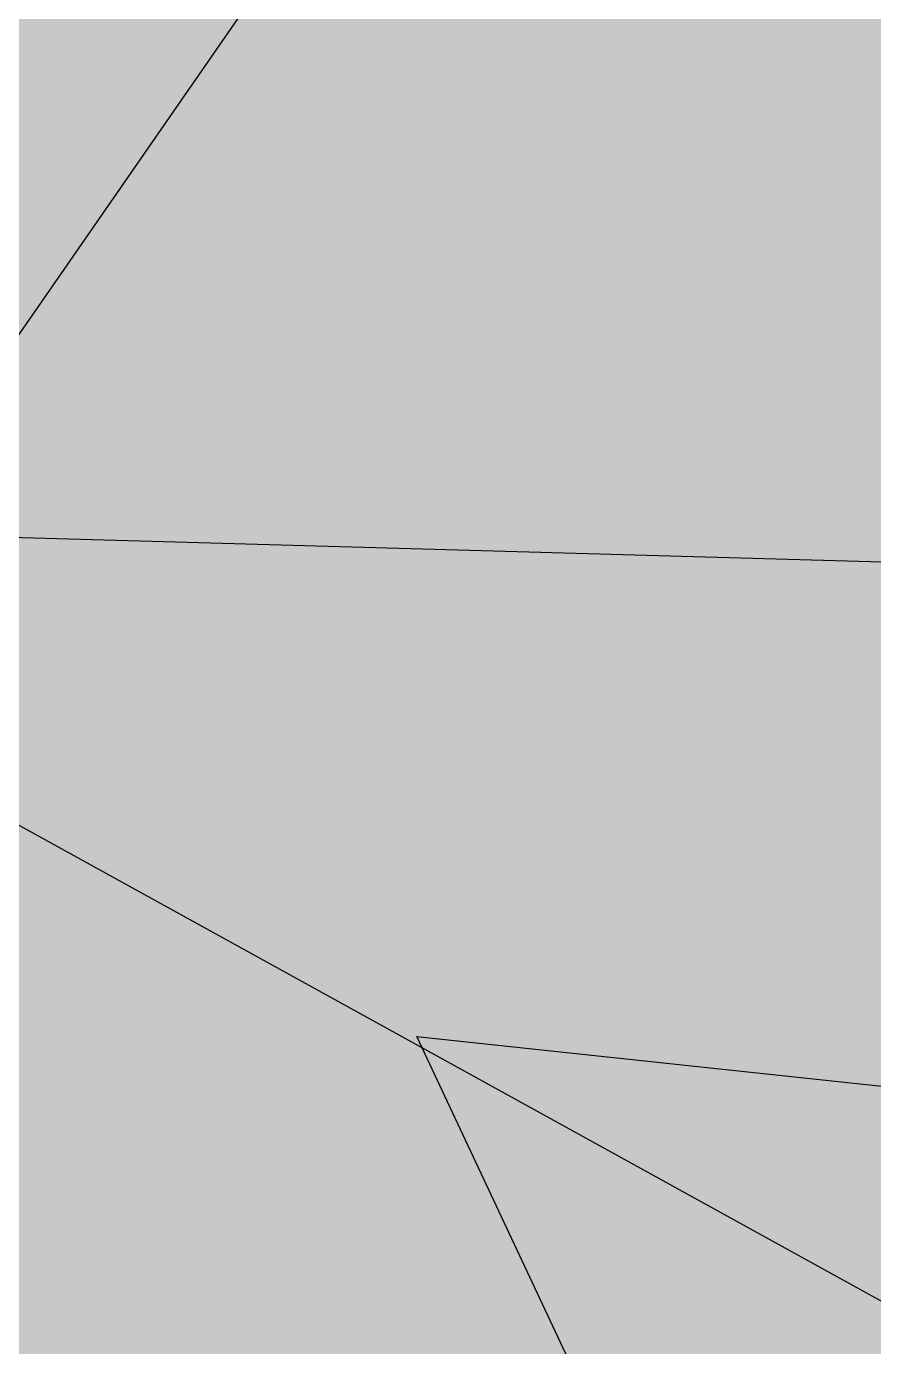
# Paper-space layout 'Layout1' of a CAD drawing. Extents: x -43 to 2298, y -18 to 768.
# Drawn here: x 740.657 to 742.193, y 381.136 to 383.53 of the extents above; entities that cross this region are included whole.
import ezdxf

# ---------------------------------------------------------------- set-up
doc = ezdxf.new("R2010")
doc.units = 0
doc.header["$LTSCALE"] = 2
doc.linetypes.add('CACHEX2', pattern=[0.75, 0.5, -0.25])
doc.layers.add('CARTOUCHE', color=7, linetype='Continuous')
doc.layers.add('LOGO', color=7, linetype='Continuous')

# ---------------------------------------------------------------- blocks, each defined once
blk = doc.blocks.new('A$C715108E3')
at = {"layer": 'LOGO', "color": 131}
for p, q in [((-1.6264, -10.5791), (-1.6264, -10.5791)), ((-1.5345, -10.5791), (-1.5345, -10.5791)), ((-1.4427, -10.5791), (-1.4427, -10.5791)), ((-1.3512, -10.5791), (-1.3512, -10.5791)), ((-1.2594, -10.5791), (-1.2594, -10.5791)), ((-1.1674, -10.5791), (-1.1674, -10.5791)), ((-1.5806, -10.6702), (-1.5806, -10.6702)), ((-1.4888, -10.6702), (-1.4888, -10.6702)), ((-1.397, -10.6702), (-1.397, -10.6702)), ((-1.3051, -10.6702), (-1.3051, -10.6702)), ((-1.2137, -10.6702), (-1.2137, -10.6702)), ((-1.6264, -10.763), (-1.6264, -10.763)), ((-1.5345, -10.763), (-1.5345, -10.763)), ((-1.4427, -10.763), (-1.4427, -10.763)), ((-1.3512, -10.763), (-1.3512, -10.763)), ((-1.2594, -10.763), (-1.2594, -10.763)), ((-1.5806, -10.8542), (-1.5806, -10.8542)), ((-1.4888, -10.8542), (-1.4888, -10.8542)), ((-1.397, -10.8542), (-1.397, -10.8542)), ((-1.3051, -10.8542), (-1.3051, -10.8542)), ((-1.6264, -10.9457), (-1.6264, -10.9457)), ((-1.5345, -10.9457), (-1.5345, -10.9457)), ((-1.4427, -10.9457), (-1.4427, -10.9457)), ((-1.3512, -10.9457), (-1.3512, -10.9457)), ((-1.5806, -11.0383), (-1.5806, -11.0383)), ((-1.4888, -11.0383), (-1.4888, -11.0383)), ((-1.6264, -11.1295), (-1.6264, -11.1295)), ((-1.5345, -11.1295), (-1.5345, -11.1295)), ((-1.5806, -11.2208), (-1.5806, -11.2208)), ((-1.6264, -11.3132), (-1.6264, -11.3132)), ((-1.6264, -12.0473), (-1.6264, -12.0473)), ((-1.5345, -12.0473), (-1.5345, -12.0473)), ((-1.4427, -12.0473), (-1.4427, -12.0473)), ((-1.3512, -12.0473), (-1.3512, -12.0473)), ((-1.2594, -12.0473), (-1.2594, -12.0473)), ((-1.5806, -12.1388), (-1.5806, -12.1388)), ((-1.4888, -12.1388), (-1.4888, -12.1388)), ((-1.397, -12.1388), (-1.397, -12.1388)), ((-1.3051, -12.1388), (-1.3051, -12.1388)), ((-1.2137, -12.1388), (-1.2137, -12.1388)), ((-1.1219, -12.1388), (-1.1219, -12.1388)), ((-1.0298, -12.1388), (-1.0298, -12.1388)), ((-0.9386, -12.1388), (-0.9386, -12.1388)), ((-0.8465, -12.1388), (-0.8465, -12.1388)), ((-0.7549, -12.1388), (-0.7549, -12.1388)), ((-0.6633, -12.1388), (-0.6633, -12.1388)), ((-0.5712, -12.1388), (-0.5712, -12.1388)), ((-0.4796, -12.1388), (-0.4796, -12.1388)), ((-0.3879, -12.1388), (-0.3879, -12.1388)), ((-0.2963, -12.1388), (-0.2963, -12.1388)), ((-0.2043, -12.1388), (-0.2043, -12.1388)), ((-0.1124, -12.1388), (-0.1124, -12.1388)), ((-0.0212, -12.1388), (-0.0212, -12.1388)), ((0.0708, -12.1388), (0.0708, -12.1388)), ((0.1627, -12.1388), (0.1627, -12.1388)), ((0.2541, -12.1388), (0.2541, -12.1388)), ((0.346, -12.1388), (0.346, -12.1388)), ((0.4378, -12.1388), (0.4378, -12.1388)), ((0.5293, -12.1388), (0.5293, -12.1388)), ((0.6211, -12.1388), (0.6211, -12.1388)), ((0.7131, -12.1388), (0.7131, -12.1388)), ((0.8044, -12.1388), (0.8044, -12.1388)), ((0.8964, -12.1388), (0.8964, -12.1388)), ((-1.6264, -12.23), (-1.6264, -12.23)), ((-1.5345, -12.23), (-1.5345, -12.23)), ((-1.4427, -12.23), (-1.4427, -12.23)), ((-1.3512, -12.23), (-1.3512, -12.23)), ((-1.2594, -12.23), (-1.2594, -12.23)), ((-1.1674, -12.23), (-1.1674, -12.23)), ((-1.0761, -12.23), (-1.0761, -12.23)), ((-0.9841, -12.23), (-0.9841, -12.23)), ((-0.8921, -12.23), (-0.8921, -12.23)), ((-0.801, -12.23), (-0.801, -12.23)), ((-0.709, -12.23), (-0.709, -12.23)), ((-0.6173, -12.23), (-0.6173, -12.23)), ((-0.5257, -12.23), (-0.5257, -12.23)), ((-0.434, -12.23), (-0.434, -12.23)), ((-0.342, -12.23), (-0.342, -12.23)), ((-0.2508, -12.23), (-0.2508, -12.23)), ((-0.1587, -12.23), (-0.1587, -12.23)), ((-0.0667, -12.23), (-0.0667, -12.23)), ((0.0251, -12.23), (0.0251, -12.23)), ((0.1166, -12.23), (0.1166, -12.23)), ((0.2084, -12.23), (0.2084, -12.23)), ((0.3002, -12.23), (0.3002, -12.23)), ((0.3917, -12.23), (0.3917, -12.23)), ((0.4835, -12.23), (0.4835, -12.23)), ((0.5755, -12.23), (0.5755, -12.23)), ((0.6668, -12.23), (0.6668, -12.23)), ((0.7588, -12.23), (0.7588, -12.23)), ((0.8507, -12.23), (0.8507, -12.23)), ((-1.5806, -12.3224), (-1.5806, -12.3224)), ((-1.4888, -12.3224), (-1.4888, -12.3224)), ((-1.397, -12.3224), (-1.397, -12.3224)), ((-1.3051, -12.3224), (-1.3051, -12.3224)), ((-1.2137, -12.3224), (-1.2137, -12.3224)), ((-1.1219, -12.3224), (-1.1219, -12.3224)), ((-1.0298, -12.3224), (-1.0298, -12.3224)), ((-0.9386, -12.3224), (-0.9386, -12.3224)), ((-0.8465, -12.3224), (-0.8465, -12.3224)), ((-0.7549, -12.3224), (-0.7549, -12.3224)), ((-0.6633, -12.3224), (-0.6633, -12.3224)), ((-0.5712, -12.3224), (-0.5712, -12.3224)), ((-0.4796, -12.3224), (-0.4796, -12.3224)), ((-0.3879, -12.3224), (-0.3879, -12.3224)), ((-0.2963, -12.3224), (-0.2963, -12.3224)), ((-0.2043, -12.3224), (-0.2043, -12.3224)), ((-0.1124, -12.3224), (-0.1124, -12.3224)), ((-0.0212, -12.3224), (-0.0212, -12.3224)), ((0.0708, -12.3224), (0.0708, -12.3224)), ((0.1627, -12.3224), (0.1627, -12.3224)), ((0.2541, -12.3224), (0.2541, -12.3224)), ((0.346, -12.3224), (0.346, -12.3224)), ((0.4378, -12.3224), (0.4378, -12.3224)), ((0.5293, -12.3224), (0.5293, -12.3224)), ((0.6211, -12.3224), (0.6211, -12.3224)), ((0.7131, -12.3224), (0.7131, -12.3224)), ((0.8044, -12.3224), (0.8044, -12.3224)), ((0.8964, -12.3224), (0.8964, -12.3224)), ((-1.6264, -12.4139), (-1.6264, -12.4139)), ((-1.5345, -12.4139), (-1.5345, -12.4139)), ((-1.4427, -12.4139), (-1.4427, -12.4139)), ((-1.3512, -12.4139), (-1.3512, -12.4139)), ((-1.2594, -12.4139), (-1.2594, -12.4139)), ((-1.1674, -12.4139), (-1.1674, -12.4139)), ((-1.0761, -12.4139), (-1.0761, -12.4139)), ((-0.9841, -12.4139), (-0.9841, -12.4139)), ((-0.8921, -12.4139), (-0.8921, -12.4139)), ((-0.801, -12.4139), (-0.801, -12.4139)), ((-0.709, -12.4139), (-0.709, -12.4139)), ((-0.6173, -12.4139), (-0.6173, -12.4139)), ((-0.5257, -12.4139), (-0.5257, -12.4139)), ((-0.434, -12.4139), (-0.434, -12.4139)), ((-0.342, -12.4139), (-0.342, -12.4139)), ((-0.2508, -12.4139), (-0.2508, -12.4139)), ((-0.1587, -12.4139), (-0.1587, -12.4139)), ((-0.0667, -12.4139), (-0.0667, -12.4139)), ((0.0251, -12.4139), (0.0251, -12.4139)), ((0.1166, -12.4139), (0.1166, -12.4139)), ((0.2084, -12.4139), (0.2084, -12.4139)), ((0.3002, -12.4139), (0.3002, -12.4139)), ((0.3917, -12.4139), (0.3917, -12.4139)), ((0.4835, -12.4139), (0.4835, -12.4139)), ((0.5755, -12.4139), (0.5755, -12.4139)), ((0.6668, -12.4139), (0.6668, -12.4139)), ((0.7588, -12.4139), (0.7588, -12.4139)), ((0.8507, -12.4139), (0.8507, -12.4139)), ((-1.5806, -12.5053), (-1.5806, -12.5053)), ((-1.4888, -12.5053), (-1.4888, -12.5053)), ((-1.397, -12.5053), (-1.397, -12.5053)), ((-1.3051, -12.5053), (-1.3051, -12.5053)), ((-1.2137, -12.5053), (-1.2137, -12.5053)), ((-1.1219, -12.5053), (-1.1219, -12.5053)), ((-1.0298, -12.5053), (-1.0298, -12.5053)), ((-0.9386, -12.5053), (-0.9386, -12.5053)), ((-0.8465, -12.5053), (-0.8465, -12.5053)), ((-0.7549, -12.5053), (-0.7549, -12.5053)), ((-0.6633, -12.5053), (-0.6633, -12.5053)), ((-0.5712, -12.5053), (-0.5712, -12.5053)), ((-0.4796, -12.5053), (-0.4796, -12.5053)), ((-0.3879, -12.5053), (-0.3879, -12.5053)), ((-0.2963, -12.5053), (-0.2963, -12.5053)), ((-0.2043, -12.5053), (-0.2043, -12.5053)), ((-0.1124, -12.5053), (-0.1124, -12.5053)), ((-0.0212, -12.5053), (-0.0212, -12.5053)), ((0.0708, -12.5053), (0.0708, -12.5053)), ((0.1627, -12.5053), (0.1627, -12.5053)), ((0.2541, -12.5053), (0.2541, -12.5053)), ((0.346, -12.5053), (0.346, -12.5053)), ((0.4378, -12.5053), (0.4378, -12.5053)), ((0.5293, -12.5053), (0.5293, -12.5053)), ((0.6211, -12.5053), (0.6211, -12.5053)), ((0.7131, -12.5053), (0.7131, -12.5053)), ((0.8044, -12.5053), (0.8044, -12.5053)), ((0.8964, -12.5053), (0.8964, -12.5053)), ((-1.6264, -12.5977), (-1.6264, -12.5977)), ((-1.5345, -12.5977), (-1.5345, -12.5977)), ((-1.4427, -12.5977), (-1.4427, -12.5977)), ((-1.3512, -12.5977), (-1.3512, -12.5977)), ((-1.2594, -12.5977), (-1.2594, -12.5977)), ((-1.1674, -12.5977), (-1.1674, -12.5977)), ((-1.0761, -12.5977), (-1.0761, -12.5977)), ((-0.9841, -12.5977), (-0.9841, -12.5977)), ((-0.8921, -12.5977), (-0.8921, -12.5977)), ((-0.801, -12.5977), (-0.801, -12.5977)), ((-0.709, -12.5977), (-0.709, -12.5977)), ((-0.6173, -12.5977), (-0.6173, -12.5977)), ((-0.5257, -12.5977), (-0.5257, -12.5977)), ((-0.434, -12.5977), (-0.434, -12.5977)), ((-0.342, -12.5977), (-0.342, -12.5977)), ((-0.2508, -12.5977), (-0.2508, -12.5977)), ((-0.1587, -12.5977), (-0.1587, -12.5977)), ((-0.0667, -12.5977), (-0.0667, -12.5977)), ((0.0251, -12.5977), (0.0251, -12.5977)), ((0.1166, -12.5977), (0.1166, -12.5977)), ((0.2084, -12.5977), (0.2084, -12.5977)), ((0.3002, -12.5977), (0.3002, -12.5977)), ((0.3917, -12.5977), (0.3917, -12.5977)), ((0.4835, -12.5977), (0.4835, -12.5977)), ((0.5755, -12.5977), (0.5755, -12.5977)), ((0.6668, -12.5977), (0.6668, -12.5977)), ((0.7588, -12.5977), (0.7588, -12.5977)), ((0.8507, -12.5977), (0.8507, -12.5977)), ((-1.5806, -12.6892), (-1.5806, -12.6892)), ((-1.4888, -12.6892), (-1.4888, -12.6892)), ((-1.397, -12.6892), (-1.397, -12.6892)), ((-1.3051, -12.6892), (-1.3051, -12.6892)), ((-1.2137, -12.6892), (-1.2137, -12.6892)), ((-1.1219, -12.6892), (-1.1219, -12.6892)), ((-1.0298, -12.6892), (-1.0298, -12.6892)), ((-0.9386, -12.6892), (-0.9386, -12.6892)), ((-0.8465, -12.6892), (-0.8465, -12.6892)), ((-0.7549, -12.6892), (-0.7549, -12.6892)), ((-0.6633, -12.6892), (-0.6633, -12.6892)), ((-0.5712, -12.6892), (-0.5712, -12.6892)), ((-0.4796, -12.6892), (-0.4796, -12.6892)), ((-0.3879, -12.6892), (-0.3879, -12.6892)), ((-0.2963, -12.6892), (-0.2963, -12.6892)), ((-0.2043, -12.6892), (-0.2043, -12.6892)), ((-0.1124, -12.6892), (-0.1124, -12.6892)), ((-0.0212, -12.6892), (-0.0212, -12.6892)), ((0.0708, -12.6892), (0.0708, -12.6892)), ((0.1627, -12.6892), (0.1627, -12.6892)), ((0.2541, -12.6892), (0.2541, -12.6892)), ((0.346, -12.6892), (0.346, -12.6892)), ((0.4378, -12.6892), (0.4378, -12.6892)), ((0.5293, -12.6892), (0.5293, -12.6892)), ((0.6211, -12.6892), (0.6211, -12.6892)), ((0.7131, -12.6892), (0.7131, -12.6892)), ((0.8044, -12.6892), (0.8044, -12.6892)), ((0.8964, -12.6892), (0.8964, -12.6892)), ((-1.6264, -12.7805), (-1.6264, -12.7805)), ((-1.5345, -12.7805), (-1.5345, -12.7805)), ((-1.4427, -12.7805), (-1.4427, -12.7805)), ((-1.3512, -12.7805), (-1.3512, -12.7805)), ((-1.2594, -12.7805), (-1.2594, -12.7805)), ((-1.1674, -12.7805), (-1.1674, -12.7805)), ((-1.0761, -12.7805), (-1.0761, -12.7805)), ((-0.9841, -12.7805), (-0.9841, -12.7805)), ((-0.8921, -12.7805), (-0.8921, -12.7805)), ((-0.801, -12.7805), (-0.801, -12.7805)), ((-0.709, -12.7805), (-0.709, -12.7805)), ((-0.6173, -12.7805), (-0.6173, -12.7805)), ((-0.5257, -12.7805), (-0.5257, -12.7805)), ((-0.434, -12.7805), (-0.434, -12.7805)), ((-0.342, -12.7805), (-0.342, -12.7805)), ((-0.2508, -12.7805), (-0.2508, -12.7805)), ((-0.1587, -12.7805), (-0.1587, -12.7805)), ((-0.0667, -12.7805), (-0.0667, -12.7805)), ((0.0251, -12.7805), (0.0251, -12.7805)), ((0.1166, -12.7805), (0.1166, -12.7805)), ((0.2084, -12.7805), (0.2084, -12.7805)), ((0.3002, -12.7805), (0.3002, -12.7805)), ((0.3917, -12.7805), (0.3917, -12.7805)), ((0.4835, -12.7805), (0.4835, -12.7805)), ((0.5755, -12.7805), (0.5755, -12.7805)), ((0.6668, -12.7805), (0.6668, -12.7805)), ((0.7588, -12.7805), (0.7588, -12.7805)), ((0.8507, -12.7805), (0.8507, -12.7805)), ((-1.5806, -12.8729), (-1.5806, -12.8729)), ((-1.4888, -12.8729), (-1.4888, -12.8729)), ((-1.397, -12.8729), (-1.397, -12.8729)), ((-1.3051, -12.8729), (-1.3051, -12.8729)), ((-1.2137, -12.8729), (-1.2137, -12.8729)), ((-1.1219, -12.8729), (-1.1219, -12.8729)), ((-1.0298, -12.8729), (-1.0298, -12.8729)), ((-0.9386, -12.8729), (-0.9386, -12.8729)), ((-0.8465, -12.8729), (-0.8465, -12.8729)), ((-0.7549, -12.8729), (-0.7549, -12.8729)), ((-0.6633, -12.8729), (-0.6633, -12.8729)), ((-0.5712, -12.8729), (-0.5712, -12.8729)), ((-0.4796, -12.8729), (-0.4796, -12.8729)), ((-0.3879, -12.8729), (-0.3879, -12.8729)), ((-0.2963, -12.8729), (-0.2963, -12.8729)), ((-0.2043, -12.8729), (-0.2043, -12.8729)), ((-0.1124, -12.8729), (-0.1124, -12.8729)), ((-0.0212, -12.8729), (-0.0212, -12.8729)), ((0.0708, -12.8729), (0.0708, -12.8729)), ((0.1627, -12.8729), (0.1627, -12.8729)), ((0.2541, -12.8729), (0.2541, -12.8729)), ((0.346, -12.8729), (0.346, -12.8729)), ((0.4378, -12.8729), (0.4378, -12.8729)), ((0.5293, -12.8729), (0.5293, -12.8729)), ((0.6211, -12.8729), (0.6211, -12.8729)), ((0.7131, -12.8729), (0.7131, -12.8729)), ((0.8044, -12.8729), (0.8044, -12.8729)), ((0.8964, -12.8729), (0.8964, -12.8729)), ((-1.6264, -12.9641), (-1.6264, -12.9641)), ((-1.5345, -12.9641), (-1.5345, -12.9641)), ((-1.4427, -12.9641), (-1.4427, -12.9641)), ((-1.3512, -12.9641), (-1.3512, -12.9641)), ((-1.2594, -12.9641), (-1.2594, -12.9641)), ((-1.1674, -12.9641), (-1.1674, -12.9641)), ((-1.0761, -12.9641), (-1.0761, -12.9641)), ((-0.9841, -12.9641), (-0.9841, -12.9641)), ((-0.8921, -12.9641), (-0.8921, -12.9641)), ((-0.801, -12.9641), (-0.801, -12.9641)), ((-0.709, -12.9641), (-0.709, -12.9641)), ((-0.6173, -12.9641), (-0.6173, -12.9641)), ((-0.5257, -12.9641), (-0.5257, -12.9641)), ((-0.434, -12.9641), (-0.434, -12.9641)), ((-0.342, -12.9641), (-0.342, -12.9641)), ((-0.2508, -12.9641), (-0.2508, -12.9641)), ((-0.1587, -12.9641), (-0.1587, -12.9641)), ((-0.0667, -12.9641), (-0.0667, -12.9641)), ((0.0251, -12.9641), (0.0251, -12.9641)), ((0.1166, -12.9641), (0.1166, -12.9641)), ((0.2084, -12.9641), (0.2084, -12.9641)), ((0.3002, -12.9641), (0.3002, -12.9641)), ((0.3917, -12.9641), (0.3917, -12.9641)), ((0.4835, -12.9641), (0.4835, -12.9641)), ((0.5755, -12.9641), (0.5755, -12.9641)), ((0.6668, -12.9641), (0.6668, -12.9641)), ((0.7588, -12.9641), (0.7588, -12.9641)), ((0.8507, -12.9641), (0.8507, -12.9641)), ((-1.5806, -13.0556), (-1.5806, -13.0556)), ((-1.4888, -13.0556), (-1.4888, -13.0556)), ((-1.397, -13.0556), (-1.397, -13.0556)), ((-1.3051, -13.0556), (-1.3051, -13.0556)), ((-1.2137, -13.0556), (-1.2137, -13.0556)), ((-1.1219, -13.0556), (-1.1219, -13.0556)), ((-1.0298, -13.0556), (-1.0298, -13.0556)), ((-0.9386, -13.0556), (-0.9386, -13.0556)), ((-0.8465, -13.0556), (-0.8465, -13.0556)), ((-0.7549, -13.0556), (-0.7549, -13.0556)), ((-0.6633, -13.0556), (-0.6633, -13.0556)), ((-0.5712, -13.0556), (-0.5712, -13.0556)), ((-0.4796, -13.0556), (-0.4796, -13.0556)), ((-0.3879, -13.0556), (-0.3879, -13.0556)), ((-0.2963, -13.0556), (-0.2963, -13.0556)), ((-0.2043, -13.0556), (-0.2043, -13.0556)), ((-0.1124, -13.0556), (-0.1124, -13.0556)), ((-0.0212, -13.0556), (-0.0212, -13.0556)), ((0.0708, -13.0556), (0.0708, -13.0556)), ((0.1627, -13.0556), (0.1627, -13.0556)), ((0.2541, -13.0556), (0.2541, -13.0556)), ((0.346, -13.0556), (0.346, -13.0556)), ((0.4378, -13.0556), (0.4378, -13.0556)), ((0.5293, -13.0556), (0.5293, -13.0556)), ((0.6211, -13.0556), (0.6211, -13.0556)), ((0.7131, -13.0556), (0.7131, -13.0556)), ((0.8044, -13.0556), (0.8044, -13.0556)), ((0.8964, -13.0556), (0.8964, -13.0556)), ((-1.6264, -13.148), (-1.6264, -13.148)), ((-1.5345, -13.148), (-1.5345, -13.148)), ((-1.4427, -13.148), (-1.4427, -13.148)), ((-1.3512, -13.148), (-1.3512, -13.148)), ((-1.2594, -13.148), (-1.2594, -13.148)), ((-1.1674, -13.148), (-1.1674, -13.148)), ((-1.0761, -13.148), (-1.0761, -13.148)), ((-0.9841, -13.148), (-0.9841, -13.148)), ((-0.8921, -13.148), (-0.8921, -13.148)), ((-0.801, -13.148), (-0.801, -13.148)), ((-0.709, -13.148), (-0.709, -13.148)), ((-0.6173, -13.148), (-0.6173, -13.148)), ((-0.5257, -13.148), (-0.5257, -13.148)), ((-0.434, -13.148), (-0.434, -13.148)), ((-0.342, -13.148), (-0.342, -13.148)), ((-0.2508, -13.148), (-0.2508, -13.148)), ((-0.1587, -13.148), (-0.1587, -13.148)), ((-0.0667, -13.148), (-0.0667, -13.148)), ((0.0251, -13.148), (0.0251, -13.148)), ((0.1166, -13.148), (0.1166, -13.148)), ((0.2084, -13.148), (0.2084, -13.148)), ((0.3002, -13.148), (0.3002, -13.148)), ((0.3917, -13.148), (0.3917, -13.148)), ((0.4835, -13.148), (0.4835, -13.148)), ((0.5755, -13.148), (0.5755, -13.148)), ((0.6668, -13.148), (0.6668, -13.148)), ((0.7588, -13.148), (0.7588, -13.148)), ((0.8507, -13.148), (0.8507, -13.148)), ((-1.5806, -13.2392), (-1.5806, -13.2392)), ((-1.4888, -13.2392), (-1.4888, -13.2392)), ((-1.397, -13.2392), (-1.397, -13.2392)), ((-1.3051, -13.2392), (-1.3051, -13.2392)), ((-1.2137, -13.2392), (-1.2137, -13.2392)), ((-1.1219, -13.2392), (-1.1219, -13.2392)), ((-1.0298, -13.2392), (-1.0298, -13.2392)), ((-0.9386, -13.2392), (-0.9386, -13.2392)), ((-0.8465, -13.2392), (-0.8465, -13.2392)), ((-0.7549, -13.2392), (-0.7549, -13.2392)), ((-0.6633, -13.2392), (-0.6633, -13.2392)), ((-0.5712, -13.2392), (-0.5712, -13.2392)), ((-0.4796, -13.2392), (-0.4796, -13.2392)), ((-0.3879, -13.2392), (-0.3879, -13.2392)), ((-0.2963, -13.2392), (-0.2963, -13.2392)), ((-0.2043, -13.2392), (-0.2043, -13.2392)), ((-0.1124, -13.2392), (-0.1124, -13.2392)), ((-0.0212, -13.2392), (-0.0212, -13.2392)), ((0.0708, -13.2392), (0.0708, -13.2392)), ((0.1627, -13.2392), (0.1627, -13.2392)), ((0.2541, -13.2392), (0.2541, -13.2392)), ((0.346, -13.2392), (0.346, -13.2392)), ((0.4378, -13.2392), (0.4378, -13.2392)), ((0.5293, -13.2392), (0.5293, -13.2392)), ((0.6211, -13.2392), (0.6211, -13.2392)), ((0.7131, -13.2392), (0.7131, -13.2392)), ((0.8044, -13.2392), (0.8044, -13.2392)), ((0.8964, -13.2392), (0.8964, -13.2392)), ((-1.6264, -13.3309), (-1.6264, -13.3309)), ((-1.5345, -13.3309), (-1.5345, -13.3309)), ((-1.4427, -13.3309), (-1.4427, -13.3309)), ((-1.3512, -13.3309), (-1.3512, -13.3309)), ((-1.2594, -13.3309), (-1.2594, -13.3309)), ((-1.1674, -13.3309), (-1.1674, -13.3309)), ((-1.0761, -13.3309), (-1.0761, -13.3309)), ((-0.9841, -13.3309), (-0.9841, -13.3309)), ((-0.8921, -13.3309), (-0.8921, -13.3309)), ((-0.801, -13.3309), (-0.801, -13.3309)), ((-0.709, -13.3309), (-0.709, -13.3309)), ((-0.6173, -13.3309), (-0.6173, -13.3309)), ((-0.5257, -13.3309), (-0.5257, -13.3309)), ((-0.434, -13.3309), (-0.434, -13.3309)), ((-0.342, -13.3309), (-0.342, -13.3309)), ((-0.2508, -13.3309), (-0.2508, -13.3309)), ((-0.1587, -13.3309), (-0.1587, -13.3309)), ((-0.0667, -13.3309), (-0.0667, -13.3309)), ((0.0251, -13.3309), (0.0251, -13.3309)), ((0.1166, -13.3309), (0.1166, -13.3309)), ((0.2084, -13.3309), (0.2084, -13.3309)), ((0.3002, -13.3309), (0.3002, -13.3309)), ((0.3917, -13.3309), (0.3917, -13.3309)), ((0.4835, -13.3309), (0.4835, -13.3309)), ((0.5755, -13.3309), (0.5755, -13.3309)), ((0.6668, -13.3309), (0.6668, -13.3309)), ((0.7588, -13.3309), (0.7588, -13.3309)), ((0.8507, -13.3309), (0.8507, -13.3309)), ((-1.5806, -13.4233), (-1.5806, -13.4233)), ((-1.4888, -13.4233), (-1.4888, -13.4233)), ((-1.397, -13.4233), (-1.397, -13.4233)), ((-1.3051, -13.4233), (-1.3051, -13.4233)), ((-1.2137, -13.4233), (-1.2137, -13.4233)), ((-1.1219, -13.4233), (-1.1219, -13.4233)), ((-1.0298, -13.4233), (-1.0298, -13.4233)), ((-0.9386, -13.4233), (-0.9386, -13.4233)), ((-0.8465, -13.4233), (-0.8465, -13.4233)), ((-0.7549, -13.4233), (-0.7549, -13.4233)), ((-0.6633, -13.4233), (-0.6633, -13.4233)), ((-0.5712, -13.4233), (-0.5712, -13.4233)), ((-0.4796, -13.4233), (-0.4796, -13.4233)), ((-0.3879, -13.4233), (-0.3879, -13.4233)), ((-0.2963, -13.4233), (-0.2963, -13.4233)), ((-0.2043, -13.4233), (-0.2043, -13.4233)), ((-0.1124, -13.4233), (-0.1124, -13.4233)), ((-0.0212, -13.4233), (-0.0212, -13.4233)), ((0.0708, -13.4233), (0.0708, -13.4233)), ((0.1627, -13.4233), (0.1627, -13.4233)), ((0.2541, -13.4233), (0.2541, -13.4233)), ((0.346, -13.4233), (0.346, -13.4233)), ((0.4378, -13.4233), (0.4378, -13.4233)), ((0.5293, -13.4233), (0.5293, -13.4233)), ((0.6211, -13.4233), (0.6211, -13.4233)), ((0.7131, -13.4233), (0.7131, -13.4233)), ((0.8044, -13.4233), (0.8044, -13.4233)), ((0.8964, -13.4233), (0.8964, -13.4233)), ((-1.6264, -13.5146), (-1.6264, -13.5146)), ((-1.5345, -13.5146), (-1.5345, -13.5146)), ((-1.4427, -13.5146), (-1.4427, -13.5146)), ((-1.3512, -13.5146), (-1.3512, -13.5146)), ((-1.2594, -13.5146), (-1.2594, -13.5146)), ((-1.1674, -13.5146), (-1.1674, -13.5146)), ((-1.0761, -13.5146), (-1.0761, -13.5146)), ((-0.9841, -13.5146), (-0.9841, -13.5146)), ((-0.8921, -13.5146), (-0.8921, -13.5146)), ((-0.801, -13.5146), (-0.801, -13.5146)), ((-0.709, -13.5146), (-0.709, -13.5146)), ((-0.6173, -13.5146), (-0.6173, -13.5146)), ((-0.5257, -13.5146), (-0.5257, -13.5146)), ((-0.434, -13.5146), (-0.434, -13.5146)), ((-0.342, -13.5146), (-0.342, -13.5146)), ((-0.2508, -13.5146), (-0.2508, -13.5146)), ((-0.1587, -13.5146), (-0.1587, -13.5146)), ((-0.0667, -13.5146), (-0.0667, -13.5146)), ((0.0251, -13.5146), (0.0251, -13.5146)), ((0.1166, -13.5146), (0.1166, -13.5146)), ((0.2084, -13.5146), (0.2084, -13.5146)), ((0.3002, -13.5146), (0.3002, -13.5146)), ((0.3917, -13.5146), (0.3917, -13.5146)), ((0.4835, -13.5146), (0.4835, -13.5146)), ((0.5755, -13.5146), (0.5755, -13.5146)), ((0.6668, -13.5146), (0.6668, -13.5146)), ((0.7588, -13.5146), (0.7588, -13.5146)), ((0.8507, -13.5146), (0.8507, -13.5146)), ((-1.5806, -13.6058), (-1.5806, -13.6058)), ((-1.4888, -13.6058), (-1.4888, -13.6058)), ((-1.397, -13.6058), (-1.397, -13.6058)), ((-1.3051, -13.6058), (-1.3051, -13.6058)), ((-1.2137, -13.6058), (-1.2137, -13.6058)), ((-1.1219, -13.6058), (-1.1219, -13.6058)), ((-1.0298, -13.6058), (-1.0298, -13.6058)), ((-0.9386, -13.6058), (-0.9386, -13.6058)), ((-0.8465, -13.6058), (-0.8465, -13.6058)), ((-0.7549, -13.6058), (-0.7549, -13.6058)), ((-0.6633, -13.6058), (-0.6633, -13.6058)), ((-0.5712, -13.6058), (-0.5712, -13.6058)), ((-0.4796, -13.6058), (-0.4796, -13.6058)), ((0.1563, -13.6058), (0.1563, -13.6058)), ((0.1627, -13.6058), (0.1627, -13.6058)), ((0.2541, -13.6058), (0.2541, -13.6058)), ((0.346, -13.6058), (0.346, -13.6058)), ((0.4378, -13.6058), (0.4378, -13.6058)), ((0.5293, -13.6058), (0.5293, -13.6058)), ((0.6211, -13.6058), (0.6211, -13.6058)), ((0.7131, -13.6058), (0.7131, -13.6058)), ((0.8044, -13.6058), (0.8044, -13.6058)), ((0.8964, -13.6058), (0.8964, -13.6058)), ((-1.6264, -13.6984), (-1.6264, -13.6984)), ((-1.5345, -13.6984), (-1.5345, -13.6984)), ((-1.4427, -13.6984), (-1.4427, -13.6984)), ((-1.3512, -13.6984), (-1.3512, -13.6984)), ((-1.2594, -13.6984), (-1.2594, -13.6984)), ((-1.1674, -13.6984), (-1.1674, -13.6984)), ((-1.0761, -13.6984), (-1.0761, -13.6984)), ((-0.9841, -13.6984), (-0.9841, -13.6984)), ((-0.8921, -13.6984), (-0.8921, -13.6984)), ((-0.801, -13.6984), (-0.801, -13.6984)), ((-0.709, -13.6984), (-0.709, -13.6984)), ((-0.6173, -13.6984), (-0.6173, -13.6984)), ((-0.5257, -13.6984), (-0.5257, -13.6984)), ((-0.434, -13.6984), (-0.434, -13.6984)), ((-1.5806, -13.7897), (-1.5806, -13.7897)), ((-1.4888, -13.7897), (-1.4888, -13.7897)), ((-1.397, -13.7897), (-1.397, -13.7897)), ((-1.3051, -13.7897), (-1.3051, -13.7897)), ((-1.2137, -13.7897), (-1.2137, -13.7897)), ((-1.1219, -13.7897), (-1.1219, -13.7897)), ((-1.0298, -13.7897), (-1.0298, -13.7897)), ((-0.9386, -13.7897), (-0.9386, -13.7897)), ((-0.8465, -13.7897), (-0.8465, -13.7897)), ((-0.7549, -13.7897), (-0.7549, -13.7897)), ((-0.6633, -13.7897), (-0.6633, -13.7897)), ((-0.5712, -13.7897), (-0.5712, -13.7897)), ((-0.4796, -13.7897), (-0.4796, -13.7897)), ((-0.3879, -13.7897), (-0.3879, -13.7897)), ((-1.6264, -13.8809), (-1.6264, -13.8809)), ((-1.5345, -13.8809), (-1.5345, -13.8809)), ((-1.4427, -13.8809), (-1.4427, -13.8809)), ((-1.3512, -13.8809), (-1.3512, -13.8809)), ((-1.2594, -13.8809), (-1.2594, -13.8809)), ((-1.1674, -13.8809), (-1.1674, -13.8809)), ((-1.0761, -13.8809), (-1.0761, -13.8809)), ((-0.9841, -13.8809), (-0.9841, -13.8809)), ((-0.8921, -13.8809), (-0.8921, -13.8809)), ((-0.801, -13.8809), (-0.801, -13.8809)), ((-0.709, -13.8809), (-0.709, -13.8809)), ((-0.6173, -13.8809), (-0.6173, -13.8809)), ((-0.5257, -13.8809), (-0.5257, -13.8809)), ((-0.434, -13.8809), (-0.434, -13.8809)), ((-0.342, -13.8809), (-0.342, -13.8809)), ((-1.5806, -13.9735), (-1.5806, -13.9735)), ((-1.4888, -13.9735), (-1.4888, -13.9735)), ((-1.397, -13.9735), (-1.397, -13.9735)), ((-1.3051, -13.9735), (-1.3051, -13.9735)), ((-1.2137, -13.9735), (-1.2137, -13.9735)), ((-1.1219, -13.9735), (-1.1219, -13.9735)), ((-1.0298, -13.9735), (-1.0298, -13.9735)), ((-0.9386, -13.9735), (-0.9386, -13.9735)), ((-0.8465, -13.9735), (-0.8465, -13.9735)), ((-0.7549, -13.9735), (-0.7549, -13.9735)), ((-0.6633, -13.9735), (-0.6633, -13.9735)), ((-0.5712, -13.9735), (-0.5712, -13.9735)), ((-0.4796, -13.9735), (-0.4796, -13.9735)), ((-0.3879, -13.9735), (-0.3879, -13.9735)), ((-0.2963, -13.9735), (-0.2963, -13.9735)), ((-1.6264, -14.065), (-1.6264, -14.065)), ((-1.5345, -14.065), (-1.5345, -14.065)), ((-1.4427, -14.065), (-1.4427, -14.065)), ((-1.3512, -14.065), (-1.3512, -14.065)), ((-1.2594, -14.065), (-1.2594, -14.065)), ((-1.1674, -14.065), (-1.1674, -14.065)), ((-1.0761, -14.065), (-1.0761, -14.065)), ((-0.9841, -14.065), (-0.9841, -14.065)), ((-0.8921, -14.065), (-0.8921, -14.065)), ((-0.801, -14.065), (-0.801, -14.065)), ((-0.709, -14.065), (-0.709, -14.065)), ((-0.6173, -14.065), (-0.6173, -14.065)), ((-0.5257, -14.065), (-0.5257, -14.065)), ((-0.434, -14.065), (-0.434, -14.065)), ((-0.342, -14.065), (-0.342, -14.065)), ((-0.2508, -14.065), (-0.2508, -14.065)), ((-1.5806, -14.1574), (-1.5806, -14.1574)), ((-1.4888, -14.1574), (-1.4888, -14.1574)), ((-1.397, -14.1574), (-1.397, -14.1574)), ((-1.3051, -14.1574), (-1.3051, -14.1574)), ((-1.2137, -14.1574), (-1.2137, -14.1574)), ((-1.1219, -14.1574), (-1.1219, -14.1574)), ((-1.0298, -14.1574), (-1.0298, -14.1574)), ((-0.9386, -14.1574), (-0.9386, -14.1574)), ((-0.8465, -14.1574), (-0.8465, -14.1574)), ((-0.7549, -14.1574), (-0.7549, -14.1574)), ((-0.6633, -14.1574), (-0.6633, -14.1574)), ((-0.5712, -14.1574), (-0.5712, -14.1574)), ((-0.4796, -14.1574), (-0.4796, -14.1574)), ((-0.3879, -14.1574), (-0.3879, -14.1574)), ((-0.2963, -14.1574), (-0.2963, -14.1574)), ((-0.2043, -14.1574), (-0.2043, -14.1574)), ((-1.6264, -14.2488), (-1.6264, -14.2488)), ((-1.5345, -14.2488), (-1.5345, -14.2488)), ((-1.4427, -14.2488), (-1.4427, -14.2488)), ((-1.3512, -14.2488), (-1.3512, -14.2488)), ((-1.2594, -14.2488), (-1.2594, -14.2488)), ((-1.1674, -14.2488), (-1.1674, -14.2488)), ((-1.0761, -14.2488), (-1.0761, -14.2488)), ((-0.9841, -14.2488), (-0.9841, -14.2488)), ((-0.8921, -14.2488), (-0.8921, -14.2488)), ((-0.801, -14.2488), (-0.801, -14.2488)), ((-0.709, -14.2488), (-0.709, -14.2488)), ((-0.6173, -14.2488), (-0.6173, -14.2488)), ((-0.5257, -14.2488), (-0.5257, -14.2488)), ((-0.434, -14.2488), (-0.434, -14.2488)), ((-0.342, -14.2488), (-0.342, -14.2488)), ((-0.2508, -14.2488), (-0.2508, -14.2488)), ((-0.1587, -14.2488), (-0.1587, -14.2488)), ((-1.5806, -14.3401), (-1.5806, -14.3401)), ((-1.4888, -14.3401), (-1.4888, -14.3401)), ((-1.397, -14.3401), (-1.397, -14.3401)), ((-1.3051, -14.3401), (-1.3051, -14.3401)), ((-1.2137, -14.3401), (-1.2137, -14.3401)), ((-1.1219, -14.3401), (-1.1219, -14.3401)), ((-1.0298, -14.3401), (-1.0298, -14.3401)), ((-0.9386, -14.3401), (-0.9386, -14.3401)), ((-0.8465, -14.3401), (-0.8465, -14.3401)), ((-0.7549, -14.3401), (-0.7549, -14.3401)), ((-0.6633, -14.3401), (-0.6633, -14.3401)), ((-0.5712, -14.3401), (-0.5712, -14.3401)), ((-0.4796, -14.3401), (-0.4796, -14.3401)), ((-0.3879, -14.3401), (-0.3879, -14.3401)), ((-0.2963, -14.3401), (-0.2963, -14.3401)), ((-0.2043, -14.3401), (-0.2043, -14.3401)), ((-0.1124, -14.3401), (-0.1124, -14.3401)), ((-1.6264, -14.4325), (-1.6264, -14.4325)), ((-1.5345, -14.4325), (-1.5345, -14.4325)), ((-1.4427, -14.4325), (-1.4427, -14.4325)), ((-1.3512, -14.4325), (-1.3512, -14.4325)), ((-1.2594, -14.4325), (-1.2594, -14.4325)), ((-1.1674, -14.4325), (-1.1674, -14.4325)), ((-1.0761, -14.4325), (-1.0761, -14.4325)), ((-0.9841, -14.4325), (-0.9841, -14.4325)), ((-0.8921, -14.4325), (-0.8921, -14.4325)), ((-0.801, -14.4325), (-0.801, -14.4325)), ((-0.709, -14.4325), (-0.709, -14.4325)), ((-0.6173, -14.4325), (-0.6173, -14.4325)), ((-0.5257, -14.4325), (-0.5257, -14.4325)), ((-0.434, -14.4325), (-0.434, -14.4325)), ((-0.342, -14.4325), (-0.342, -14.4325)), ((-0.2508, -14.4325), (-0.2508, -14.4325)), ((-0.1587, -14.4325), (-0.1587, -14.4325)), ((-0.0667, -14.4325), (-0.0667, -14.4325))]:
    blk.add_line(p, q, dxfattribs=at)
for points in [[(0.2166, -18.8242), (-0.4061, -17.3082), (1.2857, -17.5115), (0.9202, -16.4826), (-0.461, -13.5406), (1.4536, -13.7453), (4.032, -19.4344), (5.206, -17.903), (3.3935, -13.9486), (6.3293, -14.2803), (6.4311, -12.6478), (3.5725, -12.29), (6.1505, -8.6671), (5.6155, -6.8715), (1.6586, -12.1279), (-1.9407, -12.0256)], [(-1.8895, -11.7452), (-0.5622, -9.8309), (1.2247, -9.9595), (2.246, -8.4278), (1.0713, -8.3007), (1.531, -6.8464), (-0.2811, -6.6172), (-1.43, -8.4029), (-1.379, -8.0709), (-3.7783, -7.7906), (-1.5572, -4.8561), (4.8497, -5.4935), (3.9051, -3.7588)]]:
    blk.add_lwpolyline(points, dxfattribs=at)
blk = doc.blocks.new('A$C581E6685')
at = {"layer": 'LOGO'}
blk.add_hatch(color=32, dxfattribs=at).paths.add_polyline_path([(-39.8519, 24.2064), (-37.1498, 25.5201), (-23.2602, 17.8548)])
at = {"layer": 'LOGO', "color": 32}
blk.add_lwpolyline([(-39.8519, 24.2064), (-37.1498, 25.5201), (-23.2602, 17.8559)], close=True, dxfattribs=at)
at = {"layer": 'LOGO', "color": 32, "linetype": 'CACHEX2', "ltscale": 1.5}
blk.add_ellipse((-38.0538, 23.8138), major_axis=(-19.0311, -3.534), ratio=0.590567, dxfattribs=at)
at = {"layer": 'LOGO', "color": 32}
blk.add_ellipse((-37.6144, 23.8499), major_axis=(-13.5768, -4.2839), ratio=0.791971, dxfattribs=at)
at = {"layer": 'CARTOUCHE'}
blk.add_blockref('A$C715108E3', (-31.6739, 36.3189), dxfattribs=at)
blk = doc.blocks.new('miniLogo')
at = {"layer": 'CARTOUCHE', "true_color": 0xffffff}
h = blk.add_hatch(color=7, dxfattribs=at)
h.dxf.hatch_style = 1
edge = h.paths.add_edge_path()
edge.add_spline(control_points=[(960.7415, 27.4251), (960.7415, 16.5339), (960.7415, 5.6427), (960.7415, 1.8027), (964.5815, 1.8027), (1010.1208, 1.8027), (1055.66, 1.8027), (1059.5, 1.8027), (1059.5, 5.6427), (1059.5, 16.5339), (1059.5, 27.4251), (1059.5, 31.2651), (1055.66, 31.2651), (1010.1208, 31.2651), (964.5815, 31.2651), (960.7415, 31.2651), (960.7415, 27.4251)], knot_values=[0, 0, 0, 1, 1, 2.570796, 2.570796, 3.570796, 3.570796, 5.141593, 5.141593, 6.141593, 6.141593, 7.712389, 7.712389, 8.712389, 8.712389, 10.283185, 10.283185, 10.283185], weights=[1, 1, 1, 0.707107, 1, 1, 1, 0.707107, 1, 1, 1, 0.707107, 1, 1, 1, 0.707107, 1], degree=2, periodic=0)
at = {"layer": 'CARTOUCHE'}
blk.add_rational_spline([(960.7415, 27.4251), (960.7415, 16.5339), (960.7415, 5.6427), (960.7415, 1.8027), (964.5815, 1.8027), (1010.1208, 1.8027), (1055.66, 1.8027), (1059.5, 1.8027), (1059.5, 5.6427), (1059.5, 16.5339), (1059.5, 27.4251), (1059.5, 31.2651), (1055.66, 31.2651), (1010.1208, 31.2651), (964.5815, 31.2651), (960.7415, 31.2651), (960.7415, 27.4251)], [1, 1, 1, 0.707106781187, 1, 1, 1, 0.707106781187, 1, 1, 1, 0.707106781187, 1, 1, 1, 0.707106781187, 1], degree=2, knots=[0, 0, 0, 1, 1, 2.570796, 2.570796, 3.570796, 3.570796, 5.141593, 5.141593, 6.141593, 6.141593, 7.712389, 7.712389, 8.712389, 8.712389, 10.283185, 10.283185, 10.283185], dxfattribs=at)
at = {"layer": 'CARTOUCHE', "xscale": 0.6, "yscale": 0.6, "zscale": 0.6}
blk.add_blockref('A$C581E6685', (998.0122, 3.1833), dxfattribs=at)

psp = doc.layouts.get("Layout1")

# ---------------------------------------------------------------- block references
at = {"layer": 'CARTOUCHE'}
psp.add_blockref('miniLogo', (-237.3663, 364.8484), dxfattribs=at)

doc.saveas('drawing.dxf')
